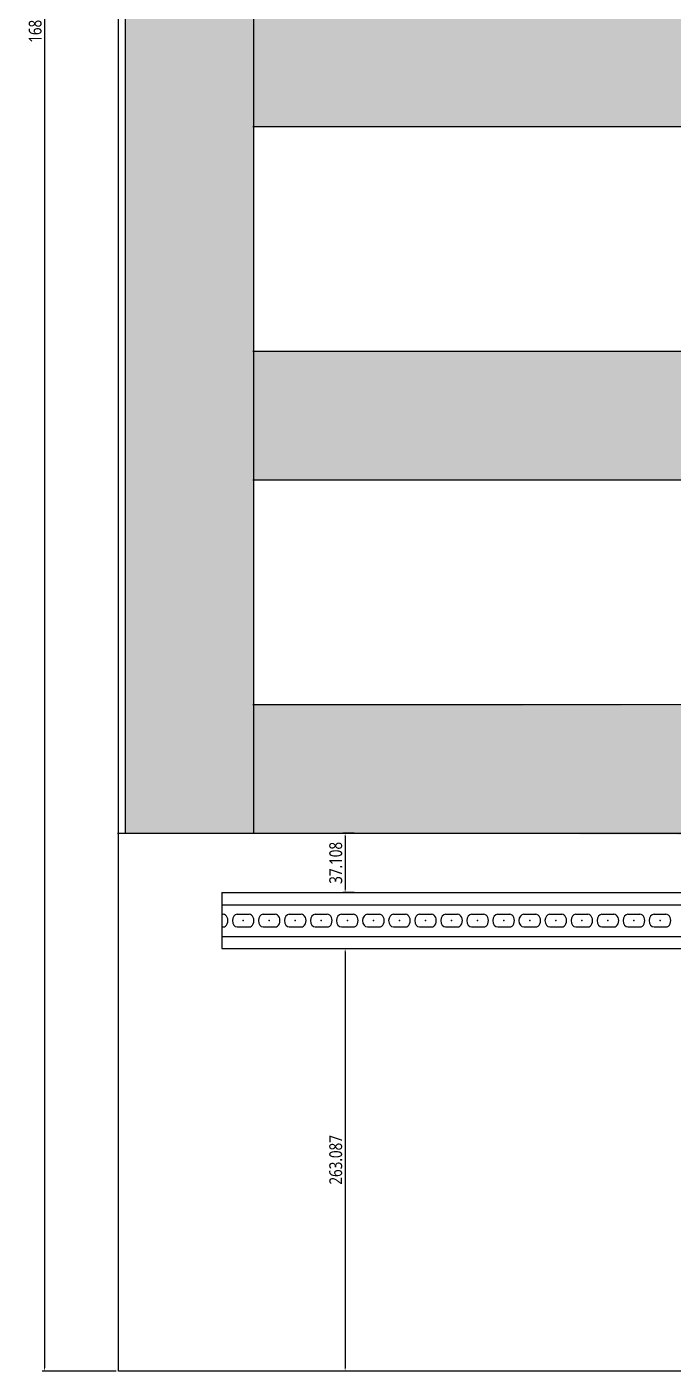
# Model space of a CAD drawing. Header units: millimetres. Extents: x -11 to 1219, y 0 to 1751.
# Drawn here: x -11 to 392, y 0 to 837 of the extents above; entities that cross this region are included whole.
import ezdxf

# ---------------------------------------------------------------- set-up
doc = ezdxf.new("R2010")
doc.units = ezdxf.units.MM
doc.header["$LTSCALE"] = 10
doc.layers.get('0').update_dxf_attribs({"linetype": 'CONTINUOUS'})
doc.layers.get('Defpoints').update_dxf_attribs({"linetype": 'CONTINUOUS'})
doc.layers.add('GRN_0.75mm^2', color=3, linetype='CONTINUOUS')
doc.layers.add('PSYMS', color=7, linetype='CONTINUOUS')
doc.styles.get("Standard").update_dxf_attribs({"font": '', "width": 0.8})
doc.styles.get('Standard').set_extended_font_data('Meiryo UI')
doc.dimstyles.get("Standard").update_dxf_attribs({"dimtxt": 8, "dimasz": 2, "dimexe": 1.5, "dimexo": 1.5, "dimgap": 1.8, "dimtad": 1, "dimdec": 3, "dimdsep": 46, "dimtxsty": 'Standard', "dimcen": 0, "dimclrd": 4, "dimclre": 4, "dimclrt": 4, "dimadec": 0, "dimazin": 0, "dimtfac": 1, "dimtdec": 3, "dimtmove": 0, "dimatfit": 3, "dimfxl": 1, "dimtolj": 1, "dimtzin": 1, "dimarcsym": 0})
pattern_1 = [(0, (8921.3084, -13194.049), (6.35, 6.35), [3.175, -9.525]), (90, (8922.896, -13195.637), (-6.35, 6.35), [3.175, -9.525])]

# ---------------------------------------------------------------- blocks, each defined once
blk = doc.blocks.new('*D160')
at = {"layer": 'Defpoints', "color": 0, "transparency": 16777216}
for p in [(46.14, 1689.92), (0, 0), (46.14, 0)]:
    blk.add_point(p, dxfattribs=at)
at = {"layer": 'PSYMS', "color": 4, "lineweight": -2, "transparency": 16777216}
for p, q in [((44.64, 1689.92), (-1.5, 1689.92)), ((0, 1687.92), (0, 2)), ((44.64, 0), (-1.5, 0))]:
    blk.add_line(p, q, dxfattribs=at)
at = {"layer": 'PSYMS', "color": 4, "transparency": 16777216}
for points in [[(-0.33, 1687.92), (0.33, 1687.92), (0, 1689.92)], [(-0.33, 2), (0.33, 2), (0, 0)]]:
    blk.add_solid(points, dxfattribs=at)
at = {"layer": 'PSYMS', "color": 4, "transparency": 16777216, "insert": (-5.8, 844.96), "char_height": 8, "attachment_point": 5, "rotation": 90}
blk.add_mtext('\\A1;1689.915', dxfattribs=at)
blk = doc.blocks.new('*D198')
at = {"layer": 'Defpoints', "color": 0, "transparency": 16777216}
for p in [(194.33, 335.04), (187.29, 297.94), (194.33, 297.94)]:
    blk.add_point(p, dxfattribs=at)
at = {"layer": 'PSYMS', "color": 4, "lineweight": -2, "transparency": 16777216}
for p, q in [((192.83, 335.04), (185.79, 335.04)), ((187.29, 333.04), (187.29, 299.94)), ((192.83, 297.94), (185.79, 297.94))]:
    blk.add_line(p, q, dxfattribs=at)
at = {"layer": 'PSYMS', "color": 4, "transparency": 16777216}
for points in [[(186.96, 333.04), (187.62, 333.04), (187.29, 335.04)], [(186.96, 299.94), (187.62, 299.94), (187.29, 297.94)]]:
    blk.add_solid(points, dxfattribs=at)
at = {"layer": 'PSYMS', "color": 4, "transparency": 16777216, "insert": (181.49, 316.49), "char_height": 8, "attachment_point": 5, "rotation": 90}
blk.add_mtext('\\A1;37.108', dxfattribs=at)
blk = doc.blocks.new('*D199')
at = {"layer": 'Defpoints', "color": 0, "transparency": 16777216}
for p in [(187.29, 263.09), (187.29, 0), (187.29, 0)]:
    blk.add_point(p, dxfattribs=at)
at = {"layer": 'PSYMS', "color": 4, "lineweight": -2, "transparency": 16777216}
blk.add_line((187.29, 261.09), (187.29, 2), dxfattribs=at)
at = {"layer": 'PSYMS', "color": 4, "transparency": 16777216}
for points in [[(186.96, 261.09), (187.62, 261.09), (187.29, 263.09)], [(186.96, 2), (187.62, 2), (187.29, 0)]]:
    blk.add_solid(points, dxfattribs=at)
at = {"layer": 'PSYMS', "color": 4, "transparency": 16777216, "insert": (181.49, 131.54), "char_height": 8, "attachment_point": 5, "rotation": 90}
blk.add_mtext('\\A1;263.087', dxfattribs=at)

msp = doc.modelspace()

# ---------------------------------------------------------------- hatches: boundary and pattern name
h = msp.add_hatch()
h.set_pattern_fill('CROSS', color=256)
h.set_pattern_definition(pattern_1)
h.paths.add_polyline_path([(129.8279, 1605.2555), (49.8279, 1605.2555), (49.8279, 335.0438), (129.8279, 335.0438)])
h = msp.add_hatch()
h.set_pattern_fill('CROSS', color=256)
h.set_pattern_definition(pattern_1)
h.paths.add_polyline_path([(129.8279, 855.0438), (129.8279, 775.0438), (1100.4217, 775.0438), (1100.4217, 855.0438)])
h = msp.add_hatch()
h.set_pattern_fill('CROSS', color=256)
h.set_pattern_definition(pattern_1)
h.paths.add_polyline_path([(1100.4217, 555.0438), (1100.4217, 635.0438), (129.8279, 635.0438), (129.8279, 555.0438)])
h = msp.add_hatch()
h.set_pattern_fill('CROSS', color=256)
h.set_pattern_definition(pattern_1)
h.paths.add_polyline_path([(984.5864, 332.1377), (984.5864, 412.1377), (129.8279, 415.0438), (129.8279, 335.0438)])

# ---------------------------------------------------------------- linework, layer by layer
for p, q in [((50.2487, 1605.4294), (50.2487, 335.0438)), ((130.2487, 1605.2555), (130.2487, 335.0438)), ((129.8279, 775.0438), (1100.4217, 775.0438)), ((129.8279, 635.0438), (1100.4217, 635.0438)), ((129.8279, 555.0438), (1100.4217, 555.0438)), ((129.8279, 415.0438), (984.5864, 415.0438)), ((45.3737, 335.0438), (130.2487, 335.0438)), ((129.8279, 335.0438), (984.5864, 335.0438))]:
    msp.add_line(p, q)
at = {"color": 7, "true_color": 0xffffff}
for p, q in [((110.3897, 297.9355), (741.6048, 297.9355)), ((110.3897, 290.4115), (741.6048, 290.4115)), ((110.3897, 284.4715), (111.2277, 284.4715)), ((110.3897, 276.5515), (111.2278, 276.5515)), ((119.9883, 284.4715), (127.4637, 284.4715)), ((119.9883, 276.5515), (127.4638, 276.5515)), ((136.2243, 284.4715), (143.6997, 284.4715)), ((136.2243, 276.5515), (143.6998, 276.5515)), ((152.4603, 284.4715), (159.9357, 284.4715)), ((152.4603, 276.5515), (159.9358, 276.5515)), ((168.6963, 284.4715), (176.1717, 284.4715)), ((168.6963, 276.5515), (176.1718, 276.5515)), ((184.9323, 284.4715), (192.4077, 284.4715)), ((184.9323, 276.5515), (192.4078, 276.5515)), ((201.1683, 284.4715), (208.6437, 284.4715)), ((201.1683, 276.5515), (208.6438, 276.5515)), ((217.4043, 284.4715), (224.8797, 284.4715)), ((217.4043, 276.5515), (224.8798, 276.5515)), ((233.6403, 284.4715), (241.1157, 284.4715)), ((233.6403, 276.5515), (241.1158, 276.5515)), ((249.8763, 284.4715), (257.3517, 284.4715)), ((249.8763, 276.5515), (257.3518, 276.5515)), ((266.1123, 284.4715), (273.5877, 284.4715)), ((266.1123, 276.5515), (273.5878, 276.5515)), ((282.3483, 284.4715), (289.8237, 284.4715)), ((282.3483, 276.5515), (289.8238, 276.5515)), ((298.5843, 284.4715), (306.0597, 284.4715)), ((298.5843, 276.5515), (306.0598, 276.5515)), ((314.8203, 284.4715), (322.2957, 284.4715)), ((314.8203, 276.5515), (322.2958, 276.5515)), ((331.0563, 284.4715), (338.5317, 284.4715)), ((331.0563, 276.5515), (338.5318, 276.5515)), ((347.2923, 284.4715), (354.7677, 284.4715)), ((347.2923, 276.5515), (354.7678, 276.5515)), ((363.5283, 284.4715), (371.0037, 284.4715)), ((363.5283, 276.5515), (371.0038, 276.5515)), ((379.7643, 284.4715), (387.2397, 284.4715)), ((379.7643, 276.5515), (387.2398, 276.5515)), ((110.3897, 270.6115), (741.6048, 270.6115)), ((110.3897, 263.0875), (741.6048, 263.0875))]:
    msp.add_line(p, q, dxfattribs=at)
for centre, start_param, end_param in [((111.2278, 280.5115), 3.14159, 6.28319), ((119.9883, 280.5115), 0, 3.14159), ((127.4638, 280.5115), 3.14159, 6.28319), ((136.2243, 280.5115), 0, 3.14159), ((143.6998, 280.5115), 3.14159, 6.28319), ((152.4603, 280.5115), 0, 3.14159), ((159.9358, 280.5115), 3.14159, 6.28319), ((168.6963, 280.5115), 0, 3.14159), ((176.1718, 280.5115), 3.14159, 6.28319), ((184.9323, 280.5115), 0, 3.14159), ((192.4078, 280.5115), 3.14159, 6.28319), ((201.1683, 280.5115), 0, 3.14159), ((208.6438, 280.5115), 3.14159, 6.28319), ((217.4043, 280.5115), 0, 3.14159), ((224.8798, 280.5115), 3.14159, 6.28319), ((233.6403, 280.5115), 0, 3.14159), ((241.1158, 280.5115), 3.14159, 6.28319), ((249.8763, 280.5115), 0, 3.14159), ((257.3518, 280.5115), 3.14159, 6.28319), ((266.1123, 280.5115), 0, 3.14159), ((273.5878, 280.5115), 3.14159, 6.28319), ((282.3483, 280.5115), 0, 3.14159), ((289.8238, 280.5115), 3.14159, 6.28319), ((298.5843, 280.5115), 0, 3.14159), ((306.0598, 280.5115), 3.14159, 6.28319), ((314.8203, 280.5115), 0, 3.14159), ((322.2958, 280.5115), 3.14159, 6.28319), ((331.0563, 280.5115), 0, 3.14159), ((338.5318, 280.5115), 3.14159, 6.28319), ((347.2923, 280.5115), 0, 3.14159), ((354.7678, 280.5115), 3.14159, 6.28319), ((363.5283, 280.5115), 0, 3.14159), ((371.0038, 280.5115), 3.14159, 6.28319), ((379.7643, 280.5115), 0, 3.14159), ((387.2398, 280.5115), 3.14159, 6.28319)]:
    msp.add_ellipse(centre, major_axis=(0, 3.96), ratio=0.7561311, start_param=start_param, end_param=end_param, dxfattribs=at)
for p in [(123.726, 280.5115), (139.962, 280.5115), (156.198, 280.5115), (172.434, 280.5115), (188.67, 280.5115), (204.906, 280.5115), (221.142, 280.5115), (237.378, 280.5115), (253.614, 280.5115), (269.85, 280.5115), (286.086, 280.5115), (302.322, 280.5115), (318.558, 280.5115), (334.794, 280.5115), (351.03, 280.5115), (367.266, 280.5115), (383.502, 280.5115)]:
    msp.add_point(p, dxfattribs=at)
at = {"layer": 'GRN_0.75mm^2'}
for p, q in [((46.1388, 0), (46.1388, 1689.915)), ((46.1388, 0), (46.1388, 1689.915)), ((1186.1388, 0), (46.1388, 0))]:
    msp.add_line(p, q, dxfattribs=at)
at = {"layer": 'PSYMS', "color": 7, "true_color": 0xffffff}
msp.add_line((110.3897, 297.9355), (110.3897, 263.0875), dxfattribs=at)

# ---------------------------------------------------------------- dimensions: what is measured, and where the dimension line sits
for base, p1, p2, picture, middle in [((0, 0), (46.1388, 1689.915), (46.1388, 0), '*D160', (-5.8, 844.9575)), ((187.289, 297.9355), (194.3291, 335.0438), (194.3291, 297.9355), '*D198', (181.489, 316.4896)), ((187.28896, 0), (187.28896, 263.08745), (187.28896, 0), '*D199', (181.48896, 131.54373))]:
    dim = msp.add_linear_dim(base=base, p1=p1, p2=p2, angle=90, dimstyle='Standard', dxfattribs=at)
    dim.commit()
    dim.dimension.update_dxf_attribs({"geometry": picture, "text_midpoint": middle})

doc.saveas('drawing.dxf')
